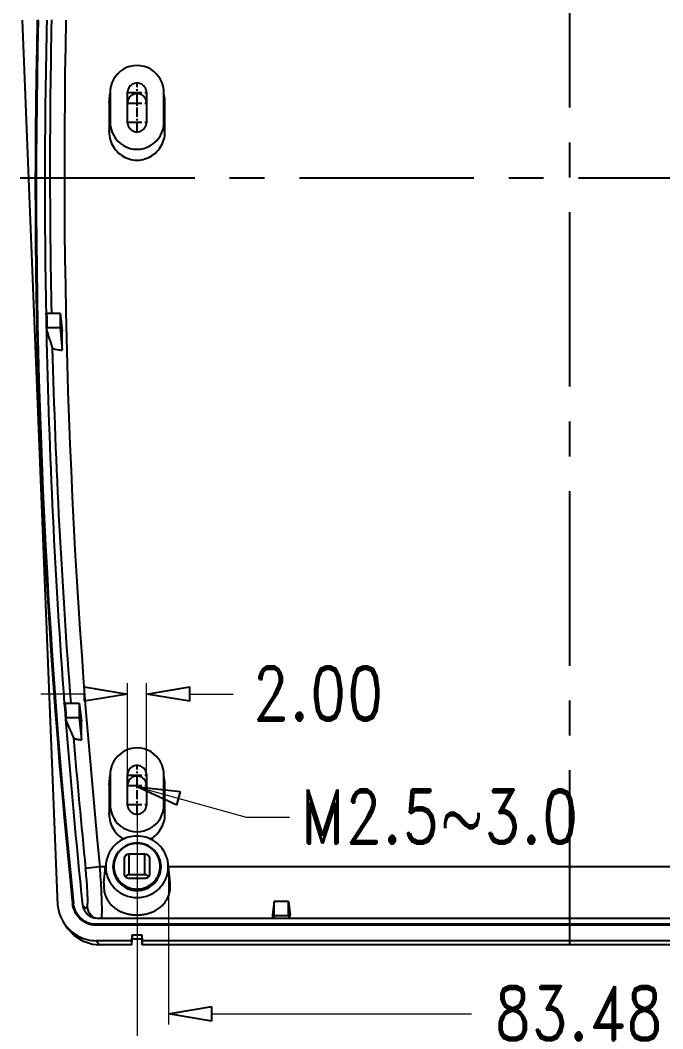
# Model space of a CAD drawing. Header units: millimetres. Extents: x -2947 to 97, y -3022 to 322.
# Drawn here: x -1532.5 to -1479, y -1933.8 to -1849.8 of the extents above; entities that cross this region are included whole.
import ezdxf
from ezdxf.enums import TextEntityAlignment as Align

# ---------------------------------------------------------------- set-up
doc = ezdxf.new("R2010")
doc.units = ezdxf.units.MM
doc.linetypes.add('CENTER', pattern=[50.8, 31.75, -6.35, 6.35, -6.35])
doc.layers.get('0').update_dxf_attribs({"linetype": 'CONTINUOUS'})
doc.layers.get('Defpoints').update_dxf_attribs({"linetype": 'CONTINUOUS'})
doc.layers.add('dim', color=3, linetype='CONTINUOUS', lineweight=9)
doc.styles.add('LongTou', font='romand.shx', dxfattribs={"width": 0.8, "bigfont": 'whgdtxt.shx'})

msp = doc.modelspace()

# ---------------------------------------------------------------- linework, layer by layer
at = {"color": 1, "linetype": 'CENTER', "ltscale": 0.4572}
for p, q in [((-1486.783, -1926.756), (-1486.783, -1799.089)), ((-1532.503, -1862.923), (-1441.063, -1862.923))]:
    msp.add_line(p, q, dxfattribs=at)
at = {"color": 7}
for p, q in [((-1532.337, -1849.803), (-1529.397, -1923.45)), ((-1531.08, -1849.803), (-1531.081, -1849.825)), ((-1531.081, -1849.825), (-1531.003, -1849.818)), ((-1531.003, -1849.818), (-1531.003, -1849.787)), ((-1523.373, -1853.654), (-1523.654, -1853.753)), ((-1523.08, -1853.594), (-1523.373, -1853.654)), ((-1522.783, -1853.574), (-1523.08, -1853.594)), ((-1522.485, -1853.594), (-1522.783, -1853.574)), ((-1522.193, -1853.654), (-1522.485, -1853.594)), ((-1521.911, -1853.753), (-1522.193, -1853.654)), ((-1524.582, -1854.492), (-1524.743, -1854.746)), ((-1524.388, -1854.262), (-1524.582, -1854.492)), ((-1524.167, -1854.059), (-1524.388, -1854.262)), ((-1523.921, -1853.889), (-1524.167, -1854.059)), ((-1523.654, -1853.753), (-1523.921, -1853.889)), ((-1521.645, -1853.889), (-1521.911, -1853.753)), ((-1521.399, -1854.059), (-1521.645, -1853.889)), ((-1521.177, -1854.262), (-1521.399, -1854.059)), ((-1520.984, -1854.492), (-1521.177, -1854.262)), ((-1520.823, -1854.746), (-1520.984, -1854.492)), ((-1524.959, -1855.309), (-1525.01, -1855.607)), ((-1524.87, -1855.02), (-1524.959, -1855.309)), ((-1524.743, -1854.746), (-1524.87, -1855.02)), ((-1523.348, -1855.272), (-1523.417, -1855.352)), ((-1523.27, -1855.202), (-1523.348, -1855.272)), ((-1523.183, -1855.143), (-1523.27, -1855.202)), ((-1523.089, -1855.096), (-1523.183, -1855.143)), ((-1522.99, -1855.062), (-1523.089, -1855.096)), ((-1522.887, -1855.041), (-1522.99, -1855.062)), ((-1522.783, -1855.034), (-1522.887, -1855.041)), ((-1522.678, -1855.041), (-1522.783, -1855.034)), ((-1522.576, -1855.062), (-1522.678, -1855.041)), ((-1522.477, -1855.096), (-1522.576, -1855.062)), ((-1522.383, -1855.143), (-1522.477, -1855.096)), ((-1522.296, -1855.202), (-1522.383, -1855.143)), ((-1522.217, -1855.272), (-1522.296, -1855.202)), ((-1522.148, -1855.352), (-1522.217, -1855.272)), ((-1520.696, -1855.02), (-1520.823, -1854.746)), ((-1520.606, -1855.309), (-1520.696, -1855.02)), ((-1520.555, -1855.607), (-1520.606, -1855.309)), ((-1525.108, -1856.66), (-1525.023, -1855.846)), ((-1525.068, -1856.156), (-1525.095, -1856.419)), ((-1525.009, -1855.607), (-1525.023, -1855.846)), ((-1525.023, -1855.846), (-1525.023, -1858.28)), ((-1523.576, -1855.74), (-1523.583, -1855.846)), ((-1523.583, -1858.28), (-1523.583, -1855.846)), ((-1523.556, -1855.636), (-1523.576, -1855.74)), ((-1523.522, -1855.535), (-1523.556, -1855.636)), ((-1523.476, -1855.44), (-1523.522, -1855.535)), ((-1523.417, -1855.352), (-1523.476, -1855.44)), ((-1523.348, -1856.153), (-1523.417, -1856.233)), ((-1523.27, -1856.083), (-1523.348, -1856.153)), ((-1523.183, -1856.024), (-1523.27, -1856.083)), ((-1523.089, -1855.977), (-1523.183, -1856.024)), ((-1522.99, -1855.943), (-1523.089, -1855.977)), ((-1522.887, -1855.923), (-1522.99, -1855.943)), ((-1522.783, -1855.916), (-1522.887, -1855.923)), ((-1522.678, -1855.923), (-1522.783, -1855.916)), ((-1522.576, -1855.943), (-1522.678, -1855.923)), ((-1522.477, -1855.977), (-1522.576, -1855.943)), ((-1522.383, -1856.024), (-1522.477, -1855.977)), ((-1522.296, -1856.083), (-1522.383, -1856.024)), ((-1522.217, -1856.153), (-1522.296, -1856.083)), ((-1522.148, -1856.233), (-1522.217, -1856.153)), ((-1522.09, -1855.44), (-1522.148, -1855.352)), ((-1522.044, -1855.535), (-1522.09, -1855.44)), ((-1522.01, -1855.636), (-1522.044, -1855.535)), ((-1521.99, -1855.74), (-1522.01, -1855.636)), ((-1521.983, -1855.846), (-1521.99, -1855.74)), ((-1521.983, -1855.846), (-1521.983, -1858.28)), ((-1520.543, -1855.846), (-1520.556, -1855.607)), ((-1520.458, -1856.66), (-1520.543, -1855.846)), ((-1520.543, -1858.28), (-1520.543, -1855.846)), ((-1520.47, -1856.419), (-1520.498, -1856.156)), ((-1525.095, -1856.419), (-1525.108, -1856.66)), ((-1525.108, -1856.66), (-1525.108, -1859.094)), ((-1523.576, -1856.621), (-1523.583, -1856.727)), ((-1523.556, -1856.517), (-1523.576, -1856.621)), ((-1523.522, -1856.417), (-1523.556, -1856.517)), ((-1523.476, -1856.321), (-1523.522, -1856.417)), ((-1523.417, -1856.233), (-1523.476, -1856.321)), ((-1522.09, -1856.321), (-1522.148, -1856.233)), ((-1522.044, -1856.417), (-1522.09, -1856.321)), ((-1522.01, -1856.517), (-1522.044, -1856.417)), ((-1521.99, -1856.621), (-1522.01, -1856.517)), ((-1521.983, -1856.727), (-1521.99, -1856.621)), ((-1520.458, -1856.66), (-1520.471, -1856.419)), ((-1520.458, -1859.094), (-1520.458, -1856.66)), ((-1525.108, -1859.094), (-1525.023, -1858.28)), ((-1525.023, -1858.28), (-1525.004, -1858.577)), ((-1525.004, -1858.577), (-1524.946, -1858.868)), ((-1523.583, -1858.28), (-1523.576, -1858.386)), ((-1523.576, -1858.386), (-1523.556, -1858.49)), ((-1523.556, -1858.49), (-1523.522, -1858.591)), ((-1523.522, -1858.591), (-1523.476, -1858.686)), ((-1523.476, -1858.686), (-1523.417, -1858.774)), ((-1522.148, -1858.774), (-1522.09, -1858.686)), ((-1522.09, -1858.686), (-1522.044, -1858.591)), ((-1522.044, -1858.591), (-1522.01, -1858.49)), ((-1522.01, -1858.49), (-1521.99, -1858.386)), ((-1521.99, -1858.386), (-1521.983, -1858.28)), ((-1520.619, -1858.868), (-1520.562, -1858.577)), ((-1520.562, -1858.577), (-1520.543, -1858.28)), ((-1520.458, -1859.094), (-1520.543, -1858.28)), ((-1524.946, -1858.868), (-1524.852, -1859.149)), ((-1524.852, -1859.149), (-1524.723, -1859.416)), ((-1524.723, -1859.416), (-1524.56, -1859.663)), ((-1523.417, -1858.774), (-1523.348, -1858.854)), ((-1523.348, -1858.854), (-1523.27, -1858.924)), ((-1523.27, -1858.924), (-1523.183, -1858.983)), ((-1523.183, -1858.983), (-1523.089, -1859.03)), ((-1523.089, -1859.03), (-1522.99, -1859.064)), ((-1522.99, -1859.064), (-1522.887, -1859.084)), ((-1522.887, -1859.084), (-1522.783, -1859.091)), ((-1522.783, -1859.091), (-1522.678, -1859.084)), ((-1522.678, -1859.084), (-1522.576, -1859.064)), ((-1522.576, -1859.064), (-1522.477, -1859.03)), ((-1522.477, -1859.03), (-1522.383, -1858.983)), ((-1522.383, -1858.983), (-1522.296, -1858.924)), ((-1522.296, -1858.924), (-1522.217, -1858.854)), ((-1522.217, -1858.854), (-1522.148, -1858.774)), ((-1521.006, -1859.663), (-1520.843, -1859.416)), ((-1520.843, -1859.416), (-1520.713, -1859.149)), ((-1520.713, -1859.149), (-1520.619, -1858.868)), ((-1524.56, -1859.663), (-1524.367, -1859.887)), ((-1524.367, -1859.887), (-1524.146, -1860.082)), ((-1524.146, -1860.082), (-1523.903, -1860.248)), ((-1523.903, -1860.248), (-1523.64, -1860.379)), ((-1523.64, -1860.379), (-1523.363, -1860.475)), ((-1522.203, -1860.475), (-1521.926, -1860.379)), ((-1521.926, -1860.379), (-1521.663, -1860.248)), ((-1521.663, -1860.248), (-1521.419, -1860.082)), ((-1521.419, -1860.082), (-1521.199, -1859.887)), ((-1521.199, -1859.887), (-1521.006, -1859.663)), ((-1523.363, -1860.475), (-1523.075, -1860.533)), ((-1523.075, -1860.533), (-1522.783, -1860.552)), ((-1522.783, -1860.552), (-1522.49, -1860.533)), ((-1522.49, -1860.533), (-1522.203, -1860.475)), ((-1530.351, -1874.318), (-1530.353, -1874.186)), ((-1530.304, -1874.185), (-1530.351, -1874.318)), ((-1530.304, -1874.185), (-1529.183, -1874.185)), ((-1529.183, -1874.185), (-1529.183, -1875.402)), ((-1529.183, -1874.185), (-1529.007, -1875.693)), ((-1530.279, -1875.402), (-1530.326, -1875.567)), ((-1529.183, -1875.402), (-1530.279, -1875.402)), ((-1529.183, -1875.402), (-1529.007, -1877.266)), ((-1529.007, -1877.266), (-1529.007, -1875.693)), ((-1528.821, -1906.775), (-1528.831, -1906.645)), ((-1528.773, -1906.641), (-1528.821, -1906.775)), ((-1528.773, -1906.641), (-1527.583, -1906.641)), ((-1527.583, -1906.641), (-1527.407, -1908.145)), ((-1527.583, -1906.641), (-1527.583, -1907.858)), ((-1528.68, -1907.858), (-1528.725, -1908.023)), ((-1527.583, -1907.858), (-1528.68, -1907.858)), ((-1527.583, -1907.858), (-1527.408, -1909.708)), ((-1527.408, -1909.708), (-1527.407, -1908.145)), ((-1523.921, -1910.687), (-1524.167, -1910.858)), ((-1523.654, -1910.551), (-1523.921, -1910.687)), ((-1523.373, -1910.453), (-1523.654, -1910.551)), ((-1523.08, -1910.393), (-1523.373, -1910.453)), ((-1522.783, -1910.372), (-1523.08, -1910.393)), ((-1522.485, -1910.393), (-1522.783, -1910.372)), ((-1522.193, -1910.453), (-1522.485, -1910.393)), ((-1521.911, -1910.551), (-1522.193, -1910.453)), ((-1521.645, -1910.687), (-1521.911, -1910.551)), ((-1521.399, -1910.858), (-1521.645, -1910.687)), ((-1524.743, -1911.545), (-1524.87, -1911.819)), ((-1524.582, -1911.291), (-1524.743, -1911.545)), ((-1524.388, -1911.06), (-1524.582, -1911.291)), ((-1524.167, -1910.858), (-1524.388, -1911.06)), ((-1521.177, -1911.06), (-1521.399, -1910.858)), ((-1520.984, -1911.291), (-1521.177, -1911.06)), ((-1520.823, -1911.545), (-1520.984, -1911.291)), ((-1520.696, -1911.819), (-1520.823, -1911.545)), ((-1525.009, -1912.405), (-1525.023, -1912.644)), ((-1524.959, -1912.107), (-1525.01, -1912.405)), ((-1524.87, -1911.819), (-1524.959, -1912.107)), ((-1523.556, -1912.434), (-1523.576, -1912.539)), ((-1523.522, -1912.334), (-1523.556, -1912.434)), ((-1523.476, -1912.239), (-1523.522, -1912.334)), ((-1523.417, -1912.15), (-1523.476, -1912.239)), ((-1523.348, -1912.071), (-1523.417, -1912.15)), ((-1523.27, -1912.001), (-1523.348, -1912.071)), ((-1523.183, -1911.942), (-1523.27, -1912.001)), ((-1523.089, -1911.895), (-1523.183, -1911.942)), ((-1522.99, -1911.861), (-1523.089, -1911.895)), ((-1522.887, -1911.84), (-1522.99, -1911.861)), ((-1522.783, -1911.833), (-1522.887, -1911.84)), ((-1522.678, -1911.84), (-1522.783, -1911.833)), ((-1522.576, -1911.861), (-1522.678, -1911.84)), ((-1522.477, -1911.895), (-1522.576, -1911.861)), ((-1522.383, -1911.942), (-1522.477, -1911.895)), ((-1522.296, -1912.001), (-1522.383, -1911.942)), ((-1522.217, -1912.071), (-1522.296, -1912.001)), ((-1522.148, -1912.15), (-1522.217, -1912.071)), ((-1522.09, -1912.239), (-1522.148, -1912.15)), ((-1522.044, -1912.334), (-1522.09, -1912.239)), ((-1522.01, -1912.434), (-1522.044, -1912.334)), ((-1521.99, -1912.539), (-1522.01, -1912.434)), ((-1520.606, -1912.107), (-1520.696, -1911.819)), ((-1520.555, -1912.405), (-1520.606, -1912.107)), ((-1520.543, -1912.644), (-1520.556, -1912.405)), ((-1525.108, -1913.458), (-1525.023, -1912.644)), ((-1525.095, -1913.218), (-1525.108, -1913.458)), ((-1525.068, -1912.955), (-1525.095, -1913.218)), ((-1525.023, -1912.644), (-1525.023, -1915.079)), ((-1523.576, -1912.539), (-1523.583, -1912.644)), ((-1523.583, -1915.079), (-1523.583, -1912.644)), ((-1523.522, -1913.215), (-1523.556, -1913.316)), ((-1523.476, -1913.12), (-1523.522, -1913.215)), ((-1523.417, -1913.032), (-1523.476, -1913.12)), ((-1523.348, -1912.952), (-1523.417, -1913.032)), ((-1523.27, -1912.882), (-1523.348, -1912.952)), ((-1523.183, -1912.823), (-1523.27, -1912.882)), ((-1523.089, -1912.776), (-1523.183, -1912.823)), ((-1522.99, -1912.742), (-1523.089, -1912.776)), ((-1522.887, -1912.721), (-1522.99, -1912.742)), ((-1522.783, -1912.714), (-1522.887, -1912.721)), ((-1522.678, -1912.721), (-1522.783, -1912.714)), ((-1522.576, -1912.742), (-1522.678, -1912.721)), ((-1522.477, -1912.776), (-1522.576, -1912.742)), ((-1522.383, -1912.823), (-1522.477, -1912.776)), ((-1522.296, -1912.882), (-1522.383, -1912.823)), ((-1522.217, -1912.952), (-1522.296, -1912.882)), ((-1522.148, -1913.032), (-1522.217, -1912.952)), ((-1522.09, -1913.12), (-1522.148, -1913.032)), ((-1522.044, -1913.215), (-1522.09, -1913.12)), ((-1522.01, -1913.316), (-1522.044, -1913.215)), ((-1521.983, -1912.644), (-1521.99, -1912.539)), ((-1521.983, -1912.644), (-1521.983, -1915.079)), ((-1520.458, -1913.458), (-1520.543, -1912.644)), ((-1520.543, -1915.079), (-1520.543, -1912.644)), ((-1520.47, -1913.218), (-1520.498, -1912.955)), ((-1520.458, -1913.458), (-1520.471, -1913.218)), ((-1525.108, -1913.458), (-1525.108, -1915.892)), ((-1523.576, -1913.42), (-1523.583, -1913.526)), ((-1523.556, -1913.316), (-1523.576, -1913.42)), ((-1521.99, -1913.42), (-1522.01, -1913.316)), ((-1521.983, -1913.526), (-1521.99, -1913.42)), ((-1520.458, -1915.892), (-1520.458, -1913.458)), ((-1525.108, -1915.892), (-1525.023, -1915.079)), ((-1525.023, -1915.079), (-1525.004, -1915.375)), ((-1525.004, -1915.375), (-1524.946, -1915.667)), ((-1524.946, -1915.667), (-1524.852, -1915.948)), ((-1523.583, -1915.079), (-1523.576, -1915.185)), ((-1523.576, -1915.185), (-1523.556, -1915.289)), ((-1523.556, -1915.289), (-1523.522, -1915.389)), ((-1523.522, -1915.389), (-1523.476, -1915.484)), ((-1523.476, -1915.484), (-1523.417, -1915.573)), ((-1523.417, -1915.573), (-1523.348, -1915.652)), ((-1523.348, -1915.652), (-1523.27, -1915.722)), ((-1523.27, -1915.722), (-1523.183, -1915.781)), ((-1523.183, -1915.781), (-1523.089, -1915.828)), ((-1522.477, -1915.828), (-1522.383, -1915.781)), ((-1522.383, -1915.781), (-1522.296, -1915.722)), ((-1522.296, -1915.722), (-1522.217, -1915.652)), ((-1522.217, -1915.652), (-1522.148, -1915.573)), ((-1522.148, -1915.573), (-1522.09, -1915.484)), ((-1522.09, -1915.484), (-1522.044, -1915.389)), ((-1522.044, -1915.389), (-1522.01, -1915.289)), ((-1522.01, -1915.289), (-1521.99, -1915.185)), ((-1521.99, -1915.185), (-1521.983, -1915.079)), ((-1520.713, -1915.948), (-1520.619, -1915.667)), ((-1520.619, -1915.667), (-1520.562, -1915.375)), ((-1520.562, -1915.375), (-1520.543, -1915.079)), ((-1520.458, -1915.892), (-1520.543, -1915.079)), ((-1524.852, -1915.948), (-1524.723, -1916.215)), ((-1524.723, -1916.215), (-1524.56, -1916.462)), ((-1524.56, -1916.462), (-1524.367, -1916.685)), ((-1523.089, -1915.828), (-1522.99, -1915.862)), ((-1522.99, -1915.862), (-1522.887, -1915.883)), ((-1522.887, -1915.883), (-1522.783, -1915.89)), ((-1522.783, -1915.89), (-1522.678, -1915.883)), ((-1522.678, -1915.883), (-1522.576, -1915.862)), ((-1522.576, -1915.862), (-1522.477, -1915.828)), ((-1521.199, -1916.685), (-1521.006, -1916.462)), ((-1521.006, -1916.462), (-1520.843, -1916.215)), ((-1520.843, -1916.215), (-1520.713, -1915.948)), ((-1524.367, -1916.685), (-1524.146, -1916.881)), ((-1524.146, -1916.881), (-1523.903, -1917.046)), ((-1523.903, -1917.046), (-1523.64, -1917.178)), ((-1523.64, -1917.178), (-1523.363, -1917.273)), ((-1523.363, -1917.273), (-1523.075, -1917.331)), ((-1523.075, -1917.331), (-1522.783, -1917.351)), ((-1522.783, -1917.351), (-1522.49, -1917.331)), ((-1522.49, -1917.331), (-1522.203, -1917.273)), ((-1522.203, -1917.273), (-1521.926, -1917.178)), ((-1521.926, -1917.178), (-1521.663, -1917.046)), ((-1521.663, -1917.046), (-1521.419, -1916.881)), ((-1521.419, -1916.881), (-1521.199, -1916.685)), ((-1523.823, -1920.856), (-1523.823, -1919.594)), ((-1523.423, -1919.199), (-1522.143, -1919.199)), ((-1523.423, -1920.933), (-1523.423, -1919.199)), ((-1522.143, -1920.933), (-1522.143, -1919.199)), ((-1521.743, -1919.594), (-1521.743, -1920.856)), ((-1525.867, -1920.284), (-1527.058, -1920.406)), ((-1525.398, -1920.284), (-1525.867, -1920.284)), ((-1525.536, -1921.602), (-1525.397, -1920.27)), ((-1525.368, -1920.004), (-1525.383, -1920.272)), ((-1524.783, -1920.272), (-1524.708, -1920.225)), ((-1520.783, -1920.272), (-1520.858, -1920.225)), ((-1520.183, -1920.272), (-1520.197, -1920.004)), ((-1520.029, -1921.602), (-1520.169, -1920.27)), ((-1453.398, -1920.284), (-1520.168, -1920.284)), ((-1525.537, -1921.605), (-1525.55, -1921.877)), ((-1522.143, -1920.933), (-1523.423, -1920.933)), ((-1522.143, -1921.25), (-1523.423, -1921.25)), ((-1520.015, -1921.877), (-1520.029, -1921.604)), ((-1528.142, -1923.35), (-1528.065, -1923.342)), ((-1511.383, -1923.154), (-1511.514, -1924.281)), ((-1510.183, -1923.154), (-1511.383, -1923.154)), ((-1511.383, -1924.335), (-1511.383, -1923.154)), ((-1510.183, -1923.154), (-1510.051, -1924.281)), ((-1510.183, -1924.335), (-1510.183, -1923.154)), ((-1529.099, -1924.524), (-1528.928, -1924.858)), ((-1528.928, -1924.858), (-1528.564, -1925.41)), ((-1526.107, -1924.532), (-1447.459, -1924.532)), ((-1511.514, -1924.281), (-1511.502, -1924.539)), ((-1511.383, -1924.335), (-1511.398, -1924.532)), ((-1511.383, -1924.335), (-1510.183, -1924.335)), ((-1510.183, -1924.335), (-1510.167, -1924.532)), ((-1510.064, -1924.539), (-1510.051, -1924.281)), ((-1528.564, -1925.41), (-1528.026, -1925.967)), ((-1447.384, -1925.056), (-1526.181, -1925.056)), ((-1526.181, -1925.133), (-1526.181, -1925.056)), ((-1447.384, -1925.133), (-1526.181, -1925.133)), ((-1528.026, -1925.967), (-1527.322, -1926.422)), ((-1527.322, -1926.422), (-1526.491, -1926.697)), ((-1526.491, -1926.697), (-1525.871, -1926.756)), ((-1523.225, -1926.419), (-1526.152, -1926.419)), ((-1523.225, -1926.419), (-1523.183, -1925.932)), ((-1523.225, -1926.756), (-1523.183, -1926.276)), ((-1523.225, -1926.756), (-1523.225, -1926.419)), ((-1523.183, -1925.932), (-1522.383, -1925.932)), ((-1523.183, -1925.932), (-1523.183, -1926.276)), ((-1523.183, -1926.276), (-1522.383, -1926.276)), ((-1522.383, -1925.932), (-1522.383, -1926.276)), ((-1522.383, -1925.932), (-1522.341, -1926.419)), ((-1522.383, -1926.276), (-1522.341, -1926.756)), ((-1451.225, -1926.419), (-1522.341, -1926.419)), ((-1522.341, -1926.756), (-1522.341, -1926.419)), ((-1523.225, -1926.756), (-1525.871, -1926.756)), ((-1451.225, -1926.756), (-1522.341, -1926.756))]:
    msp.add_line(p, q, dxfattribs=at)
at = {"color": 1, "linetype": 'CENTER', "ltscale": 0.024342}
for p, q in [((-1522.783, -1859.091), (-1522.783, -1855.034)), ((-1522.783, -1915.89), (-1522.783, -1911.833))]:
    msp.add_line(p, q, dxfattribs=at)
at = {"color": 1, "linetype": 'CENTER', "ltscale": 0.04}
for p, q in [((-1523.663, -1855.834), (-1521.903, -1855.834)), ((-1523.663, -1856.716), (-1521.903, -1856.716)), ((-1523.663, -1858.291), (-1521.903, -1858.291)), ((-1523.663, -1912.633), (-1521.903, -1912.633)), ((-1523.663, -1913.514), (-1521.903, -1913.514)), ((-1523.663, -1915.09), (-1521.903, -1915.09))]:
    msp.add_line(p, q, dxfattribs=at)
at = {"color": 0, "linetype": 'ByBlock', "lineweight": -2}
for p, q in [((-1527.183, -1905.291), (-1523.583, -1905.891)), ((-1527.183, -1905.291), (-1527.183, -1906.491)), ((-1521.983, -1905.891), (-1518.383, -1905.291)), ((-1518.383, -1906.491), (-1518.383, -1905.291)), ((-1523.583, -1905.891), (-1527.183, -1906.491)), ((-1518.383, -1906.491), (-1521.983, -1905.891)), ((-1519.475, -1915.152), (-1522.783, -1913.609)), ((-1522.783, -1913.609), (-1519.154, -1913.996)), ((-1519.475, -1915.152), (-1519.154, -1913.996)), ((-1520.168, -1932.511), (-1516.568, -1931.911)), ((-1516.568, -1933.111), (-1520.168, -1932.511)), ((-1516.568, -1933.111), (-1516.568, -1931.911))]:
    msp.add_line(p, q, dxfattribs=at)
at = {"color": 7}
for centre, radius, start, end in [((-955.201, -1863.628), 576.045, 178.626875, 185.950866), ((-955.201, -1863.628), 575.968, 178.62606, 185.950866), ((-955.109, -1863.472), 575.344, 178.638701, 181.06694), ((-955.294, -1862.047), 574.734, 178.776832, 181.210205), ((-955.176, -1862.058), 573.653, 178.775938, 185.825582), ((-1098.859, -1866.338), 431.565, 181.0595, 181.22531), ((-1098.864, -1866.189), 431.514, 181.06176, 181.2234), ((-955.193, -1863.473), 575.26, 181.204609, 184.30394), ((-1362.568, -1821.073), 176.387, 197.99562, 198.50799), ((-955.161, -1862.045), 574.867, 181.49716, 184.449346), ((-1098.544, -1874.45), 431.49, 184.29629, 184.46259), ((-1098.542, -1874.3), 431.445, 184.29893, 184.46104), ((-955.484, -1863.497), 574.968, 184.44153, 185.983282), ((-1352.901, -1831.422), 191.786, 203.54133, 204.03112), ((-955.534, -1862.073), 574.493, 184.737775, 185.827706), ((-1522.848, -1920.271), 2.535, 180.0188, 206.64189), ((-1522.717, -1920.271), 2.535, 333.35832, 359.9812), ((-1523.426, -1921.332), 0.398, 90.07308, 142.10907), ((-1522.139, -1921.332), 0.398, 37.89482, 89.92641), ((-1522.794, -1920.229), 2.604, 245.81471, 246.26385), ((-1522.783, -1920.201), 2.634, 246.28744, 293.71256), ((-1522.772, -1920.229), 2.604, 293.73615, 294.18529), ((-1526.068, -1923.103), 3.347, 185.9501, 205.11104), ((-1526.092, -1923.302), 1.235, 185.99835, 209.93219), ((-1525.738, -1923.462), 1.204, 186.50134, 242.32416)]:
    msp.add_arc(centre, radius, start, end, dxfattribs=at)
for points, start_tangent, end_tangent in [([(-1525.108, -1859.094), (-1525.016, -1859.744), (-1524.747, -1860.354), (-1524.32, -1860.862), (-1523.757, -1861.232), (-1523.12, -1861.426), (-1522.445, -1861.426), (-1521.809, -1861.232), (-1521.245, -1860.862), (-1520.819, -1860.354), (-1520.55, -1859.744), (-1520.458, -1859.094)], (0, -1), (0, 1)), ([(-1529.832, -1877.065), (-1529.756, -1877.131), (-1529.581, -1877.19), (-1529.324, -1877.236), (-1529.007, -1877.266)], (0.317443, -0.948277), (0.998072, -0.062065)), ([(-1528.064, -1909.524), (-1527.962, -1909.598), (-1527.734, -1909.661), (-1527.408, -1909.708)], (0.407216, -0.913332), (0.99528, -0.097045)), ([(-1525.108, -1915.892), (-1525.016, -1916.543), (-1524.747, -1917.152), (-1524.32, -1917.661), (-1523.887, -1917.965)], (0, -1), (0.878253, -0.478196)), ([(-1521.678, -1917.965), (-1521.245, -1917.661), (-1520.819, -1917.152), (-1520.55, -1916.543), (-1520.458, -1915.892)], (0.878253, 0.478196), (0, 1)), ([(-1520.197, -1920.004), (-1520.288, -1919.55), (-1520.596, -1918.884), (-1521.079, -1918.335), (-1521.705, -1917.939), (-1522.41, -1917.735), (-1523.155, -1917.735), (-1523.861, -1917.939), (-1524.487, -1918.335), (-1524.969, -1918.884), (-1525.278, -1919.55), (-1525.369, -1920.004)], (-0.106086, 0.994357), (-0.106086, -0.994357)), ([(-1520.783, -1920.272), (-1520.935, -1919.517), (-1521.369, -1918.877), (-1522.017, -1918.45), (-1522.783, -1918.3), (-1523.548, -1918.45), (-1524.197, -1918.877), (-1524.631, -1919.517), (-1524.783, -1920.272)], (0, 1), (0, -1)), ([(-1520.858, -1920.225), (-1520.948, -1919.656), (-1521.212, -1919.13), (-1521.633, -1918.704), (-1522.176, -1918.426), (-1522.783, -1918.327), (-1523.39, -1918.426), (-1523.933, -1918.704), (-1524.354, -1919.13), (-1524.617, -1919.656), (-1524.708, -1920.225)], (0, 1), (-0.000001, -1)), ([(-1523.823, -1919.594), (-1523.792, -1919.443), (-1523.706, -1919.315), (-1523.576, -1919.229), (-1523.423, -1919.199)], (0, 1), (1, 0)), ([(-1522.143, -1919.199), (-1521.99, -1919.229), (-1521.86, -1919.315), (-1521.773, -1919.443), (-1521.743, -1919.594)], (1, 0), (0, -1)), ([(-1526.934, -1923.598), (-1526.896, -1923.431), (-1526.883, -1923.081), (-1526.894, -1922.569), (-1526.928, -1921.926), (-1526.984, -1921.19), (-1527.058, -1920.406)], (0.568862, 0.822433), (-0.101527, 0.994833)), ([(-1525.71, -1924.533), (-1525.706, -1924.437), (-1525.692, -1923.956), (-1525.703, -1923.252), (-1525.738, -1922.369), (-1525.794, -1921.359), (-1525.867, -1920.284)], (0.088551, 0.996072), (-0.073994, 0.997259)), ([(-1524.783, -1920.272), (-1524.631, -1921.026), (-1524.197, -1921.666), (-1523.548, -1922.093), (-1522.783, -1922.243), (-1522.017, -1922.093), (-1521.369, -1921.666), (-1520.935, -1921.026), (-1520.783, -1920.272)], (0, -1), (0, 1)), ([(-1524.708, -1920.225), (-1524.617, -1920.793), (-1524.354, -1921.32), (-1523.933, -1921.746), (-1523.39, -1922.024), (-1522.783, -1922.123), (-1522.176, -1922.024), (-1521.633, -1921.746), (-1521.212, -1921.32), (-1520.948, -1920.793), (-1520.858, -1920.225)], (-0.000001, -1), (0, 1)), ([(-1525.114, -1921.407), (-1524.969, -1921.659), (-1524.487, -1922.208), (-1523.861, -1922.604)], (0.448081, -0.893993), (0.912225, -0.40969)), ([(-1523.792, -1921.007), (-1523.823, -1920.856)], (-0.386763, 0.922179), (0, 1)), ([(-1523.423, -1921.25), (-1523.576, -1921.22), (-1523.706, -1921.135), (-1523.792, -1921.007)], (-1, 0), (-0.386763, 0.922179)), ([(-1521.773, -1921.007), (-1521.86, -1921.135), (-1521.99, -1921.22), (-1522.143, -1921.25)], (-0.386763, -0.922179), (-1, 0)), ([(-1521.743, -1920.856), (-1521.773, -1921.007)], (0, -1), (-0.386763, -0.922179)), ([(-1521.705, -1922.604), (-1521.079, -1922.208), (-1520.596, -1921.659), (-1520.452, -1921.407)], (0.912225, 0.40969), (0.448077, 0.893995)), ([(-1525.55, -1921.877), (-1525.467, -1922.495), (-1525.263, -1922.996), (-1524.992, -1923.382), (-1524.691, -1923.667), (-1524.387, -1923.874), (-1524.08, -1924.026), (-1523.761, -1924.138), (-1523.413, -1924.218), (-1523.028, -1924.264), (-1522.63, -1924.269), (-1522.242, -1924.232), (-1521.889, -1924.161), (-1521.558, -1924.055), (-1521.235, -1923.906), (-1520.913, -1923.697), (-1520.596, -1923.406), (-1520.312, -1923.013), (-1520.1, -1922.502), (-1520.015, -1921.877)], (0.003766, -0.999993), (0.003766, 0.999993)), ([(-1526.181, -1925.056), (-1526.531, -1925.023), (-1526.866, -1924.926), (-1527.177, -1924.769), (-1527.453, -1924.559), (-1527.686, -1924.303), (-1527.869, -1924.009), (-1527.997, -1923.687), (-1528.065, -1923.342)], (-1, -0.000003), (-0.10369, 0.99461)), ([(-1526.181, -1925.133), (-1526.592, -1925.089), (-1526.984, -1924.96), (-1527.342, -1924.75), (-1527.648, -1924.471), (-1527.889, -1924.135), (-1528.056, -1923.756), (-1528.142, -1923.35)], (-1, 0), (-0.103684, 0.99461)), ([(-1527.32, -1923.431), (-1527.22, -1923.581), (-1527.134, -1923.659), (-1527.062, -1923.683), (-1526.997, -1923.663), (-1526.934, -1923.598)], (0.490687, -0.871336), (0.569838, 0.821757)), ([(-1527.162, -1923.918), (-1527.013, -1924.124), (-1526.824, -1924.296), (-1526.603, -1924.425), (-1526.361, -1924.505), (-1526.107, -1924.532)], (0.498909, -0.866654), (1, 0)), ([(-1529.099, -1924.524), (-1528.849, -1924.965), (-1528.322, -1925.576), (-1527.669, -1926.036), (-1526.931, -1926.322), (-1526.152, -1926.419)], (0.424452, -0.905451), (1, 0)), ([(-1526.153, -1926.419), (-1526.062, -1926.59), (-1525.983, -1926.696), (-1525.914, -1926.746), (-1525.871, -1926.756)], (0.417133, -0.908845), (0.999939, -0.011025))]:
    msp.add_spline(points, degree=3, dxfattribs=dict(at, start_tangent=start_tangent, end_tangent=end_tangent))
at = {"layer": 'Defpoints', "color": 0}
for p in [(-1521.983, -1905.891), (-1523.583, -1912.644), (-1521.983, -1912.644), (-1522.783, -1915.89), (-1520.168, -1920.284)]:
    msp.add_point(p, dxfattribs=at)
at = {"layer": 'dim', "color": 131, "lineweight": 5}
for p, q in [((-1523.583, -1912.644), (-1523.583, -1904.991)), ((-1521.983, -1912.644), (-1521.983, -1904.991)), ((-1522.783, -1915.89), (-1522.783, -1940.41)), ((-1520.168, -1920.284), (-1520.168, -1933.41))]:
    msp.add_line(p, q, dxfattribs=at)
at = {"layer": 'dim', "lineweight": 5}
for p, q in [((-1527.183, -1905.891), (-1530.783, -1905.891)), ((-1518.383, -1905.891), (-1514.783, -1905.891)), ((-1516.568, -1932.511), (-1494.96, -1932.511))]:
    msp.add_line(p, q, dxfattribs=at)
at = {"layer": 'dim'}
for p, q in [((-1522.783, -1913.609), (-1513.691, -1916.14)), ((-1513.691, -1916.14), (-1510.091, -1916.14))]:
    msp.add_line(p, q, dxfattribs=at)

# ---------------------------------------------------------------- texts
at = {"layer": 'dim', "color": 122, "style": 'LongTou', "width": 0.8}
for s, p in [('2.00', (-1513.207, -1903.591)), ('83.48', (-1493.069, -1930.211))]:
    msp.add_text(s, height=4.5, dxfattribs=at).set_placement(p, align=Align.TOP_LEFT)
at = {"layer": 'dim', "color": 42, "style": 'LongTou', "width": 0.8}
msp.add_text('M2.5~3.0', height=4.5, dxfattribs=at).set_placement((-1509.191, -1913.839), align=Align.TOP_LEFT)

doc.saveas('drawing.dxf')
